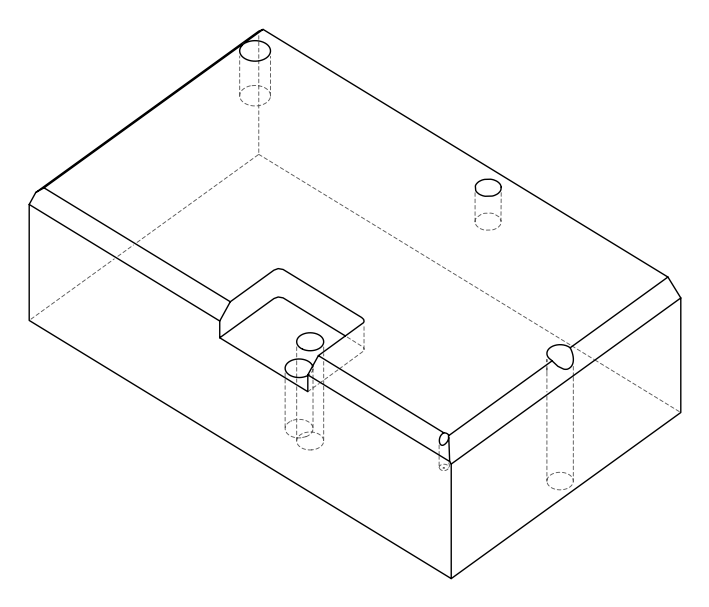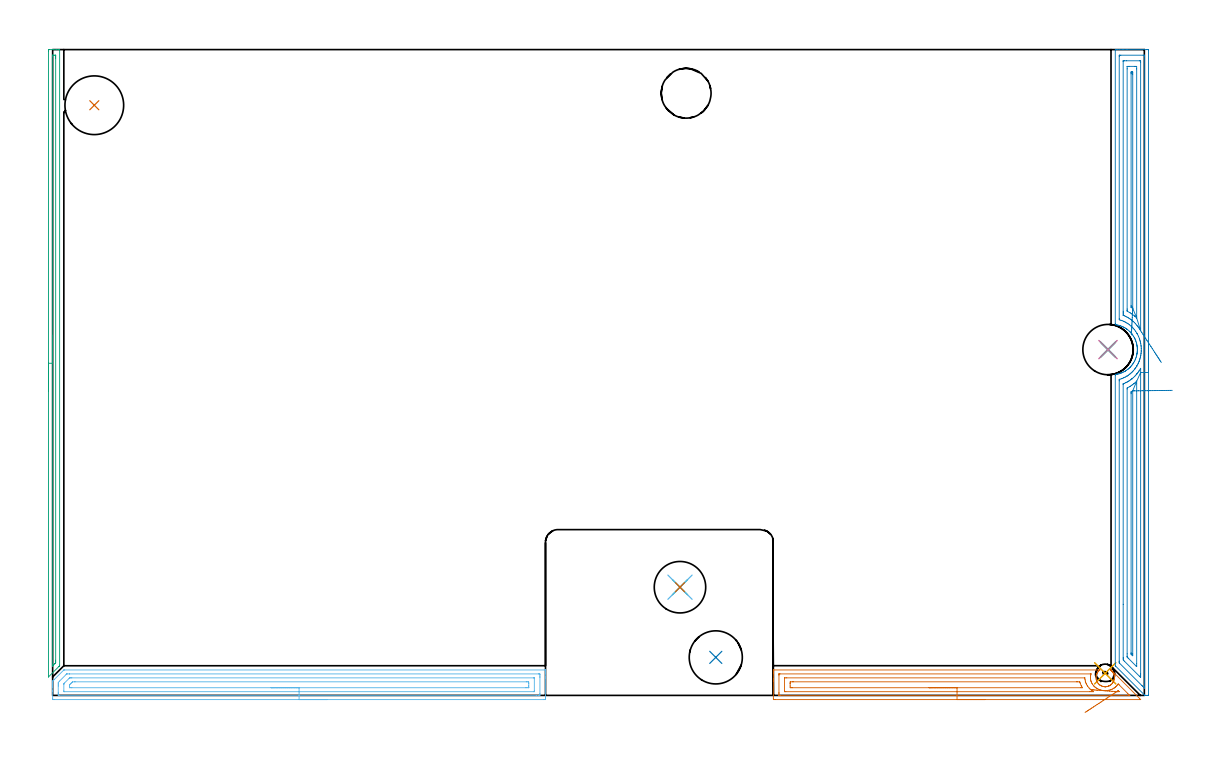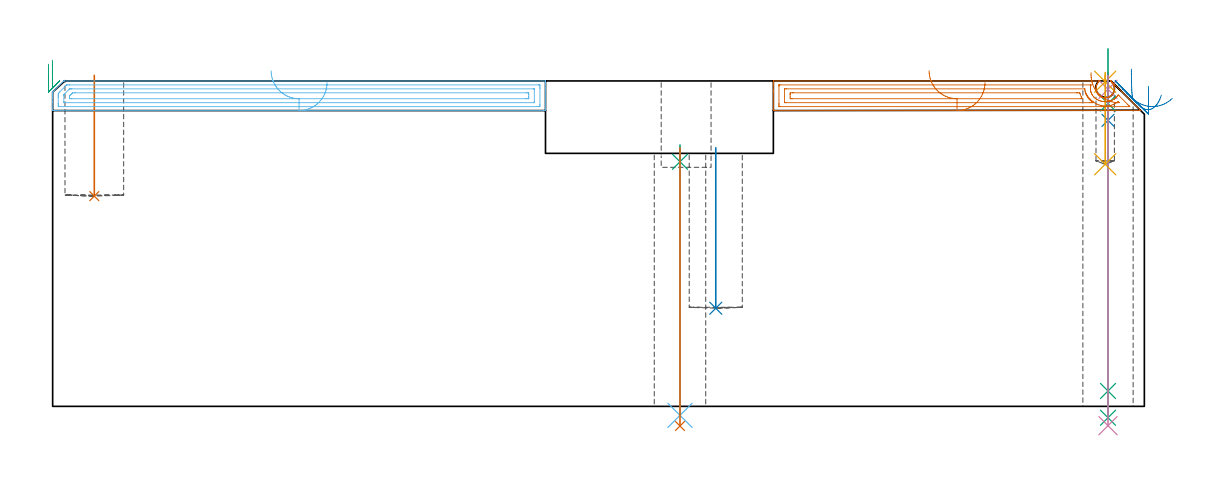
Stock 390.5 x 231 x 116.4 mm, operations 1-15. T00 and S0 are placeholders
(PLAN: 18 operations, 12 tool changes, 66.2 min)
(1 INDEXABLE_INSERT_DRILL_BLIND_HOLE_FROM_SOLID | STEP1POCKET | NXT0302_013 | 0.17 min | 14167 mm3)
(2 INDEXABLE_INSERT_DRILL_BLIND_HOLE_FROM_SOLID_1 | STEP1POCKET_1 | NXT0302_009 | 0.24 min | 22954 mm3)
(3 SPOT_DRILL | STEP1HOLE | NXT0321_9005460120000 | 0.05 min | 3101 mm3)
(4 SPOT_DRILL_1 | STEP1HOLE_1 | NXT0321_9005460120000 | 0.05 min | 183 mm3)
(5 SPOT_DRILL_2 | STEP1POCKET_2 | NXT0321_9005460120000 | 0.03 min | 0 mm3)
(6 DRILL_THROUGH_HOLE_INTO_CENTER | STEP1HOLE | NXT0301_065 | 0.39 min | 6120 mm3)
(7 DRILL_TO_ENLARGE_THROUGH_HOLE | STEP1HOLE | UGT0301_253 | 0.4 min | 21683 mm3)
(8 DRILL_BLIND_HOLE_INTO_CENTER | STEP1HOLE_1 | NXT0301_065 | 0.07 min | 763 mm3)
(9 GUN_DRILL_THROUGH_HOLE | STEP1HOLE_1 | UGT0307_008 | 0.64 min | 10093 mm3)
(10 DRILL_TO_ENLARGE_THROUGH_HOLE_1 | STEP1HOLE_1 | UGT0301_046 | 0.5 min | 18534 mm3)
(11 DRILL_BLIND_HOLE_INTO_CENTER_1 | STEP1POCKET_2 | NXT0301_037 | 0.13 min | 982 mm3)
(12 AREA_MILL | FG_CHAMFER_SURFACE | UGT0205_001 | 5.86 min | 10245 mm3)
(13 AREA_MILL_1 | FG_CHAMFER_SURFACE_1 | UGT0205_001 | 4.38 min | 7707 mm3)
(14 AREA_MILL_2 | FG_CHAMFER_SURFACE_2 | UGT0205_001 | 9.06 min | 15540 mm3)
(15 AREA_MILL_3 | FG_CHAMFER_SURFACE_3 | UGT0205_001 | 3.72 min | 1777 mm3)
(16 MILL_SLOT | SLOT_PARTIAL_RECTANGULAR | NXT0201_009 | Follow Part, ap 2, ae 75% | 39.88 min | 110059 mm3)
(17 MILL_BLIND_HOLE_FROM_SOLID_MATERIAL | STEP1POCKET_3 | UGT0201_133 | Spiral | 0.43 min | 7694 mm3)
(18 BORE_BLIND_HOLE | STEP1POCKET_3 | UGT0332_075 | 0.13 min | 0 mm3)
(TOOL NXT0302_013 | Index. Insert Drill 21mm [880-D2100L25-05] | D21 PA176 FL105 Z2)
(TOOL NXT0302_009 | Index. Insert Drill 19mm [880-D1900L25-05] | D19 PA176 FL95 Z2)
(TOOL NXT0321_9005460120000 | NC Spot Drill, 142deg, 12mm, Carbide, Uncoated | D12 PA142 FL30 Z2)
(TOOL NXT0301_065 | Carbide Drill 9.4mm [860.1-0940-075A1-MM 2214] | D9.4 PA140 FL98 Z2)
(TOOL UGT0301_253 | Twist Drill 18.4 mm | D18.4 PA118 FL135 Z2)
(TOOL UGT0307_008 | Gun Drill 11 mm | D11 PA130 FL24 Z1)
(TOOL UGT0301_046 | Twist Drill 18 mm | D18 PA118 FL130 Z2)
(TOOL NXT0301_037 | Carbide Drill 6.6mm [860.1-0660-033A1-MM 2214] | D6.6 PA140 FL53 Z2)
(TOOL UGT0205_001 | Chamfer Mill 20 x 3 x 45 deg. | D20 FL50 Z2)
(TOOL NXT0201_009 | ENDMILL 8mm [2P460-0800-NA 1630] | D8 FL26 Z6)
(TOOL UGT0201_133 | Carbide End Mill 15.0 | D15 FL30 Z4)
(TOOL UGT0332_075 | 17.75 mm Rough Boring Bar | D17.75)
(OP 1 INDEXABLE_INSERT_DRILL_BLIND_HOLE_FROM_SOLID)
G17 G21 G94 G90
T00 M6
G54
G17 G0 G90 X14.9 Y211.1 S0 M3
G43 Z126.4 H1
G94 G81 G98 Z75.2 F250. R118.4
G80
M5
M2
(OP 2 INDEXABLE_INSERT_DRILL_BLIND_HOLE_FROM_SOLID_1)
G17 G21 G94 G90
T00 M6
G54
G17 G0 G90 X237.2 Y13.6 S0 M3
G43 Z126.4 H1
G94 G81 G98 Z35.1 F250. R92.5
G80
M5
M2
(OP 3 SPOT_DRILL)
G17 G21 G94 G90
T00 M6
G54
G17 G0 G90 X224.4 Y38.7 S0 M3
G43 Z126.4 H0
G94 G81 G98 Z87.5 F250. R93.5
G80
M5
M2
(OP 4 SPOT_DRILL_1)
G17 G21 G94 G90
T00 M6
G54
G17 G0 G90 X377.5 Y123.7 S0 M3
G43 Z126.4 H0
G94 G81 G98 Z113.4 F250. R119.4
G80
M5
M2
(OP 5 SPOT_DRILL_2)
G17 G21 G94 G90
T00 M6
G54
G17 G0 G90 X376.5 Y7.9 S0 M3
G43 Z126.4 H0
G94 G81 G98 Z116.116 F250. R119.4
G80
M5
M2
(OP 6 DRILL_THROUGH_HOLE_INTO_CENTER)
G17 G21 G94 G90
T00 M6
G54
G17 G0 G90 X224.4 Y38.7 S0 M3
G43 Z126.4 H1
G94 G73 G98 Z-3.211 F250. Q9.371 R92.5
G80
M5
M2
(OP 7 DRILL_TO_ENLARGE_THROUGH_HOLE)
G17 G21 G94 G90
T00 M6
G54
G17 G0 G90 X224.4 Y38.7 S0 M3
G43 Z126.4 H0
G94 G73 G98 Z-7.028 F250. Q16.255 R92.5
G80
M5
M2
(OP 8 DRILL_BLIND_HOLE_INTO_CENTER)
G17 G21 G94 G90
T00 M6
G54
G17 G0 G90 X377.5 Y123.7 S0 M3
G43 Z126.4 H1
G94 G81 G98 Z102.3 F250. R118.4
G80
M5
M2
(OP 9 GUN_DRILL_THROUGH_HOLE)
G17 G21 G94 G90
T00 M6
G54
G17 G0 G90 X377.5 Y123.7 M8
G43 Z127.875 H0
S716 M3
G94 G1 Z108.335 F125. M26
G4 X.084
Z5.5 F250.
G4 X.084
Z-4.065 F125.
G4 X.084
M5
M9
G0 Z127.875
M2
(OP 10 DRILL_TO_ENLARGE_THROUGH_HOLE_1)
G17 G21 G94 G90
T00 M6
G54
G17 G0 G90 X377.5 Y123.7 S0 M3
G43 Z126.4 H0
G94 G73 G98 Z-6.908 F250. Q17.615 R118.4
G80
M5
M2
(OP 11 DRILL_BLIND_HOLE_INTO_CENTER_1)
G17 G21 G94 G90
T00 M6
G54
G17 G0 G90 X376.5 Y7.9 S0 M3
G43 Z126.4 H1
G94 G81 G98 Z86.6 F250. R118.4
G80
M5
M2
(OP 12 AREA_MILL)
G17 G21 G94 G90
T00 M6
G54
G17 G0 G90 X98.15 Y-1.5 S1061 M3
G43 Z126.4 H0
Z115.8
G94 G1 X98.112 Z114.928 F250.
X97.998 Z114.064
X97.809 Z113.212
X97.547 Z112.38
X97.213 Z111.574
X96.81 Z110.8
X96.341 Z110.064
X95.81 Z109.372
X95.221 Z108.729
X94.578 Z108.14
X93.886 Z107.608
X93.15 Z107.14
X92.376 Z106.737
X91.57 Z106.403
X90.738 Z106.141
X89.886 Z105.952
X89.022 Z105.838
X88.15 Z105.8
X0.616
X0.163 Y-1.496 Z105.802
X0.01 Y-1.491 Z105.806
X0. Y-1.048 Z106.248
Y1.596 Z108.891
Y3.025 Z110.322
Y3.359 Z110.655
Y4.028 Z111.327
Y4.454 Z111.753
X0.01 Y5.102 Z112.401
X0.026 Y5.122 Z112.421
X0.169 Y5.271 Z112.568
X0.314 Y5.416 Z112.712
X0.636 Y5.736 Z113.036
X3.991 Y9.09 Z116.39
X4.004 Y9.093 Z116.392
X4.189 Y9.1 Z116.4
X176.131
X176.292 Y9.097 Z116.388
X176.295 Y9.096 Z116.387
X176.3 Y8.757 Z116.057
Y8.435 Z115.735
Y7.767 Z115.062
Y6.551 Z113.848
Y6.004 Z113.298
Y-0.775 Z106.523
X176.297 Y-1.048 Z106.249
X176.29 Y-1.492 Z105.806
X176.138 Y-1.496 Z105.802
X175.684 Y-1.5 Z105.8
X88.15
Y-0.086 Z107.214
X2.402 Y-0.085 Z107.215
X2.319 Y-0.084 Z107.216
X2.033 Y-0.079 Z107.221
X2.01 Y0.014 Z107.314
X2.003 Y0.227 Z107.527
X2.001 Y0.715 Z108.015
X2. Y1.112 Z108.412
Y3.359 Z110.659
Y3.756 Z111.056
X2.003 Y4.241 Z111.541
X2.006 Y4.632 Z111.932
X2.402 Y5.052 Z112.352
X2.437 Y5.088 Z112.388
X4.798 Y7.447 Z114.747
X4.913 Y7.56 Z114.86
X4.992 Y7.634 Z114.934
X5.037 Y7.675 Z114.975
X5.082 Y7.679 Z114.979
X5.168 Y7.682 Z114.982
X5.975 Y7.686 Z114.986
X6.057
X173.898 Y7.685 Z114.985
X173.981 Y7.684 Z114.984
X174.266 Y7.679 Z114.979
X174.29 Y7.586 Z114.886
X174.296 Y7.373 Z114.673
X174.299 Y6.885 Z114.185
X174.3 Y6.488 Z113.788
X174.299 Y0.715 Z108.015
X174.297 Y0.32 Z107.62
X174.29 Y-0.073 Z107.227
X173.898 Y-0.083 Z107.217
X173.814 Y-0.084 Z107.216
X173.004 Y-0.086 Z107.214
X88.15
Y1.328 Z108.628
X4.189 Y1.329 Z108.629
X4.098 Y1.33 Z108.63
X4.027 Y1.333 Z108.633
X4.012 Y1.335 Z108.635
X4.008 Y1.358 Z108.658
X4.004 Y1.41 Z108.71
X4.001 Y1.596 Z108.896
Y3.893 Z111.193
X4.003 Y4.067 Z111.367
X4.006 Y4.154 Z111.454
X4.01 Y4.195 Z111.495
X4.048 Y4.241 Z111.541
X4.115 Y4.313 Z111.613
X4.189 Y4.389 Z111.689
X5.889 Y6.089 Z113.389
X5.975 Y6.173 Z113.473
X6.062 Y6.25 Z113.55
X6.095 Y6.265 Z113.565
X6.131 Y6.266 Z113.566
X6.286 Y6.269 Z113.569
X6.597 Y6.271 Z113.571
X6.868
X172.111
X172.202 Y6.27 Z113.57
X172.273 Y6.267 Z113.567
X172.287 Y6.265 Z113.565
X172.291 Y6.242 Z113.542
X172.295 Y6.19 Z113.49
X172.299 Y6.004 Z113.304
Y1.596 Z108.896
X172.298 Y1.412 Z108.712
X172.292 Y1.349 Z108.649
X172.288 Y1.334 Z108.634
X172.279 Y1.333 Z108.633
X172.247 Y1.331 Z108.631
X172.111 Y1.329 Z108.629
X88.15 Y1.328 Z108.628
Y2.743 Z110.043
X6.868
X6.599 Y2.744 Z110.044
X6.129 Y2.748 Z110.048
X6.027 Y2.75 Z110.05
X6.01 Y2.928 Z110.228
X6. Y3.335 Z110.635
Y3.359 Z110.659
X6.003 Y3.574 Z110.874
X6.006 Y3.68 Z110.98
X6.01 Y3.733 Z111.033
X6.033 Y3.772 Z111.072
X6.237 Y3.982 Z111.282
X6.49 Y4.241 Z111.541
X6.678 Y4.429 Z111.729
X6.868 Y4.62 Z111.92
X7.04 Y4.787 Z112.087
X7.09 Y4.834 Z112.134
X7.11 Y4.849 Z112.149
X7.143 Y4.851 Z112.151
X7.762 Y4.856 Z112.156
X8.03 Y4.857 Z112.157
X169.432
X169.701 Y4.856 Z112.156
X170.171 Y4.852 Z112.152
X170.273 Y4.85 Z112.15
X170.29 Y4.672 Z111.972
X170.3 Y4.266 Z111.566
Y4.241 Z111.541
Y3.384 Z110.684
X170.299 Y2.931 Z110.231
X170.297 Y2.824 Z110.124
X170.293 Y2.771 Z110.071
X170.29 Y2.75 Z110.05
X170.264 Y2.749 Z110.049
X170.054 Y2.745 Z110.045
X169.432 Y2.743 Z110.043
X169.163
X88.15
X87.278 Z110.081
X86.413 Z110.195
X85.562 Z110.383
X84.73 Z110.646
X83.924 Z110.98
X83.15 Z111.382
X82.414 Z111.851
X81.722 Z112.382
X81.079 Z112.972
X80.49 Z113.615
X79.958 Z114.307
X79.49 Z115.043
X79.087 Z115.816
X78.753 Z116.622
X78.491 Z117.454
X78.302 Z118.306
X78.188 Z119.171
X78.15 Z120.043
G0 Z126.4
M5
M2
(OP 13 AREA_MILL_1)
G17 G21 G94 G90
T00 M6
G54
G17 G0 G90 X333.5 Y-1.5 S1061 M3
G43 Z126.4 H0
Z115.8
G94 G1 X333.462 Z114.928 F250.
X333.348 Z114.064
X333.159 Z113.212
X332.897 Z112.38
X332.563 Z111.574
X332.16 Z110.8
X331.692 Z110.064
X331.16 Z109.372
X330.571 Z108.729
X329.928 Z108.14
X329.236 Z107.608
X328.5 Z107.14
X327.726 Z106.737
X326.92 Z106.403
X326.088 Z106.141
X325.236 Z105.952
X324.372 Z105.838
X323.5 Z105.8
X258.397
X257.957 Y-1.495 Z105.803
X257.81 Y-1.491 Z105.806
X257.8 Y-1.34 Z105.957
Y5.122 Z112.417
Y5.706 Z113.003
Y6.004 Z113.301
Y7.767 Z115.061
Y8.363 Z115.662
Y8.648 Z115.947
X257.801 Y8.796 Z116.095
X257.81 Y9.094 Z116.393
X257.951 Y9.1 Z116.4
X374.334
X374.588 Y9.096 Z116.39
X374.589 Y9.094 Z116.388
X374.445 Y8.979 Z116.277
X374.411 Y8.952 Z116.251
X374.334 Y8.884 Z116.184
X374.269 Y8.828 Z116.128
X374.1 Y8.659 Z115.959
X373.972 Y8.518 Z115.818
X373.86 Y8.367 Z115.667
X373.595 Y7.943 Z115.243
X373.483 Y7.721 Z115.021
X373.378 Y7.463 Z114.763
X373.276 Y7.042 Z114.342
X373.218 Y6.615 Z113.915
X373.219 Y6.175 Z113.475
X373.276 Y5.738 Z113.038
X373.32 Y5.537 Z112.837
X373.378 Y5.338 Z112.638
X373.475 Y5.097 Z112.397
X373.588 Y4.862 Z112.162
X373.727 Y4.625 Z111.925
X373.886 Y4.399 Z111.699
X374.063 Y4.187 Z111.487
X374.269 Y3.971 Z111.271
X374.476 Y3.801 Z111.101
X374.602 Y3.71 Z111.01
X374.693 Y3.646 Z110.945
X374.78 Y3.594 Z110.893
X374.921 Y3.509 Z110.808
X375.159 Y3.389 Z110.689
X375.376 Y3.302 Z110.602
X375.597 Y3.231 Z110.531
X375.822 Y3.176 Z110.476
X376.05 Y3.137 Z110.436
X376.118 Y3.13 Z110.427
X376.161 Y3.125 Z110.422
X376.286 Y3.112 Z110.405
X376.321 Y3.111 Z110.402
X376.341 Y3.11 Z110.4
X376.402 Y3.103 Z110.403
X376.464
X376.495 Z110.401
X376.539 Y3.105
X376.564 Z110.403
X376.569 Z110.404
X376.62 Y3.106 Z110.403
X376.657 Z110.406
X376.714 Y3.11 Z110.409
X376.718
X376.759 Y3.117 Z110.411
X376.787 Y3.12 Z110.414
X376.941 Y3.136 Z110.434
X376.959 Y3.139 Z110.437
X377.169 Y3.174 Z110.474
X377.394 Y3.228 Z110.528
X377.614 Y3.298 Z110.598
X377.767 Y3.359 Z110.659
X377.831 Y3.386 Z110.683
X377.872 Y3.408 Z110.702
X378.069 Y3.503 Z110.803
X378.298 Y3.639 Z110.939
X378.515 Y3.793 Z111.093
X378.722 Y3.962 Z111.262
X378.937 Y4.187 Z111.487
X379.114 Y4.399 Z111.699
X379.273 Y4.625 Z111.925
X379.407 Y4.862 Z112.162
X379.613 Y5.314 Z112.614
X379.721 Y5.738 Z113.038
X379.781 Y6.175 Z113.475
X379.782 Y6.615 Z113.915
X379.722 Y7.056 Z114.356
X379.612 Y7.491 Z114.791
X379.571 Y7.6 Z114.9
X379.526 Y7.71 Z115.01
X379.476 Y7.82 Z115.12
X379.421 Y7.929 Z115.229
X379.361 Y8.039 Z115.339
X379.296 Y8.148 Z115.448
X379.225 Y8.258 Z115.558
X379.167 Y8.34 Z115.64
X379.071 Y8.465 Z115.765
X378.989 Y8.562 Z115.862
X378.902 Y8.659 Z115.959
X378.806 Y8.757 Z116.057
X378.722 Y8.837 Z116.137
X378.588 Y8.952 Z116.251
X378.526 Y9.002 Z116.302
X378.422 Y9.089 Z116.388
X378.415 Y9.097 Z116.397
X378.416 Y9.1 Z116.398
X378.585 Y9.097 Z116.394
X378.601 Y9.092 Z116.39
X378.607 Y9.089 Z116.387
X378.636 Y9.065 Z116.363
X388.75 Y-1.048 Z106.248
X389.198 Y-1.499 Z105.801
X323.5 Y-1.5 Z105.8
Y-0.086 Z107.214
X260.18 Y-0.085 Z107.215
X260.097 Y-0.084 Z107.216
X259.82 Y-0.079 Z107.221
X259.81 Y0.011 Z107.311
X259.803 Y0.206 Z107.506
X259.801 Y0.715 Z108.015
X259.8 Y1.091 Z108.391
X259.801 Y7.26 Z114.56
X259.809 Y7.637 Z114.937
X259.811 Y7.68 Z114.98
X259.827 Y7.681 Z114.981
X259.877 Y7.684 Z114.984
X259.978 Y7.685 Z114.985
X260.18 Y7.686 Z114.986
X371.175 Y7.685 Z114.985
X371.338 Y7.684 Z114.984
X371.378 Y7.681 Z114.981
X371.39 Y7.679 Z114.979
X371.391 Y7.672 Z114.972
X371.385 Y7.628 Z114.928
X371.304 Y7.235 Z114.535
X371.256 Y6.885 Z114.185
X371.229 Y6.661 Z113.961
X371.226 Y6.431 Z113.731
X371.243 Y6.004 Z113.304
X371.324 Y5.453 Z112.753
X371.409 Y5.122 Z112.422
X371.473 Y4.931 Z112.231
X371.659 Y4.493 Z111.793
X371.798 Y4.241 Z111.541
X372.01 Y3.894 Z111.194
X372.451 Y3.359 Z110.659
X372.55 Y3.249 Z110.549
X372.679 Y3.124 Z110.424
X372.849 Y2.981 Z110.281
X373.253 Y2.665 Z109.965
X373.442 Y2.546 Z109.846
X373.559 Y2.478 Z109.778
X374.066 Y2.213 Z109.513
X374.334 Y2.102 Z109.402
X374.577 Y2.013 Z109.313
X374.908 Y1.911 Z109.211
X375.226 Y1.833 Z109.133
X375.335 Y1.812 Z109.112
X375.674 Y1.755 Z109.055
X376.061 Y1.709 Z109.009
X376.118 Y1.705 Z109.005
X376.517 Y1.695 Z108.995
X376.902 Y1.703 Z109.003
X376.928 Y1.704 Z109.004
X377.01 Y1.711 Z109.011
X377.072 Y1.719 Z109.019
X377.453 Y1.775 Z109.075
X377.781 Y1.835 Z109.135
X377.901 Y1.864 Z109.164
X378.385 Y2. Z109.3
X378.793 Y2.153 Z109.453
X379.019 Y2.255 Z109.555
X379.44 Y2.478 Z109.778
X379.593 Y2.569 Z109.869
X379.685 Y2.629 Z109.929
X380.106 Y2.943 Z110.243
X380.265 Y3.073 Z110.373
X380.577 Y3.377 Z110.677
X380.843 Y3.701 Z111.001
X381.138 Y4.097 Z111.397
X381.204 Y4.036 Z111.336
X381.323 Y3.923 Z111.223
X381.469 Y3.781 Z111.081
X384.535 Y0.715 Z108.015
X385.036 Y0.211 Z107.511
X385.23 Y0.008 Z107.308
X385.308 Y-0.079 Z107.221
X385.036 Y-0.084 Z107.216
X384.953 Y-0.085 Z107.215
X323.5 Y-0.086 Z107.214
Y1.328 Z108.628
X262.235 Y1.329 Z108.629
X261.964 Y1.331 Z108.631
X261.874 Y1.332 Z108.632
X261.811 Y1.335 Z108.635
X261.807 Y1.434 Z108.734
X261.803 Y1.596 Z108.896
X261.8 Y1.758 Z109.058
X261.801 Y6.164 Z113.464
X261.805 Y6.219 Z113.519
X261.81 Y6.258 Z113.558
X261.831 Y6.265 Z113.565
X261.964 Y6.266 Z113.566
X262.586 Y6.271 Z113.571
X369.073
X369.146 Y6.27 Z113.57
X369.193 Y6.267 Z113.567
X369.213 Y6.265 Z113.565
X369.273 Y5.717 Z113.017
X369.377 Y5.122 Z112.422
X369.536 Y4.576 Z111.876
X369.681 Y4.241 Z111.541
X369.875 Y3.836 Z111.136
X370.165 Y3.359 Z110.659
X370.767 Y2.596 Z109.896
X370.877 Y2.478 Z109.778
X371.069 Y2.285 Z109.585
X371.281 Y2.102 Z109.402
X371.659 Y1.809 Z109.109
X371.953 Y1.596 Z108.896
X372.118 Y1.487 Z108.787
X372.354 Y1.336 Z108.636
X372.2 Y1.333 Z108.633
X371.928 Y1.33 Z108.63
X371.659 Y1.329 Z108.629
X371.038 Y1.328 Z108.628
X323.5
Y2.743 Z110.043
X264.639
X264.37 Y2.745 Z110.045
X263.912 Y2.75 Z110.05
X263.81 Y2.755 Z110.055
X263.8 Y3.359 Z110.659
Y4.189 Z111.489
X263.801 Y4.241 Z111.541
X263.81 Y4.655 Z111.955
X263.818 Y4.85 Z112.15
X264.02 Y4.853 Z112.153
X264.639 Y4.856 Z112.156
X264.908 Y4.857 Z112.157
X366.308
X366.577 Y4.856 Z112.156
X367.199 Y4.85 Z112.15
X367.397 Y4.843 Z112.143
X367.497 Y4.534 Z111.834
X367.594 Y4.241 Z111.541
X367.889 Y3.559 Z110.859
X367.993 Y3.359 Z110.659
X368.091 Y3.175 Z110.475
X368.278 Y2.851 Z110.151
X368.312 Y2.79 Z110.09
X368.328 Y2.749 Z110.049
X368.29 Y2.748 Z110.048
X368.091 Y2.745 Z110.045
X367.823 Y2.743 Z110.043
X323.5
X322.628 Z110.081
X321.764 Z110.195
X320.912 Z110.383
X320.08 Z110.646
X319.274 Z110.98
X318.5 Z111.382
X317.764 Z111.851
X317.072 Z112.382
X316.429 Z112.972
X315.84 Z113.615
X315.308 Z114.307
X314.84 Z115.043
X314.437 Z115.817
X314.103 Z116.622
X313.841 Z117.455
X313.652 Z118.306
X313.538 Z119.171
X313.5 Z120.043
G0 Z126.4
X369.293 Y-6.098
Z112.604
G1 X369.671 Y-5.851 Z111.857
X370.103 Y-5.568 Z111.154
X370.583 Y-5.253 Z110.497
X371.11 Y-4.909 Z109.894
X371.679 Y-4.536 Z109.347
X372.286 Y-4.139 Z108.862
X372.926 Y-3.72 Z108.442
X373.593 Y-3.283 Z108.09
X374.284 Y-2.831 Z107.809
X374.993 Y-2.367 Z107.601
X375.715 Y-1.894 Z107.468
X376.443 Y-1.417 Z107.41
X377.173 Y-0.94 Z107.428
X377.898 Y-0.465 Z107.523
X378.614 Y0.004 Z107.692
X379.315 Y0.463 Z107.936
X379.995 Y0.908 Z108.252
X380.65 Y1.337 Z108.637
X380.702 Y1.371 Z108.671
X380.765 Y1.411 Z108.711
X381.063 Y1.596 Z108.896
X381.116 Y1.627 Z108.927
X381.127 Y1.631 Z108.931
X381.154 Y1.635 Z108.935
X381.198 Y1.596 Z108.896
X381.27 Y1.528 Z108.828
X381.469 Y1.331 Z108.631
Y1.329 Z108.629
X380.848
X380.792
X380.762
X380.716 Y1.332 Z108.632
X380.65 Y1.337 Z108.637
X379.787 Y1.402 Z108.741
X378.935 Y1.467 Z108.919
X378.102 Y1.53 Z109.172
X377.295 Y1.591 Z109.496
X376.519 Y1.65 Z109.89
X375.779 Y1.706 Z110.35
X375.083 Y1.759 Z110.872
X374.435 Y1.808 Z111.454
X373.84 Y1.853 Z112.09
X373.302 Y1.894 Z112.776
X372.826 Y1.93 Z113.506
X372.415 Y1.961 Z114.275
X372.073 Y1.987 Z115.077
X371.801 Y2.007 Z115.906
X371.603 Y2.023 Z116.755
X371.479 Y2.032 Z117.619
X371.431 Y2.036 Z118.49
X371.458 Y2.033 Z119.362
G0 Z126.4
M5
M2
(OP 14 AREA_MILL_2)
G17 G21 G94 G90
T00 M6
G54
G17 G0 G90 X392. Y125.5 S1061 M3
G43 Z126.4 H0
Z114.5
G94 G1 Y125.462 Z113.628 F250.
Y125.348 Z112.763
Y125.159 Z111.912
Y124.897 Z111.08
Y124.563 Z110.274
Y124.16 Z109.5
Y123.691 Z108.764
Y123.16 Z108.072
Y122.571 Z107.429
Y121.928 Z106.84
Y121.236 Z106.308
Y120.5 Z105.84
Y119.726 Z105.437
Y118.92 Z105.103
Y118.088 Z104.841
Y117.236 Z104.652
Y116.372 Z104.538
Y115.5 Z104.5
Y0.18
X391.997 Y0.105 Z104.502
X391.992 Y0.01 Z104.505
X391.577 Y0. Z104.923
X391.226 Z105.273
X390.856 Z105.637
X390.753 Y0.002 Z105.74
X390.699 Y0.01 Z105.794
X390.548 Y0.152 Z105.951
X380.24 Y10.46 Z116.26
X380.105 Y10.594 Z116.39
X380.1 Y11.354 Z116.4
Y114.606
X380.103 Y114.758 Z116.388
X380.156 Y114.772 Z116.335
X380.378 Y114.813 Z116.117
X380.557 Y114.843 Z115.937
X380.698 Y114.872 Z115.795
X381.001 Y114.934 Z115.496
X381.033 Y114.942 Z115.465
X381.487 Y115.053 Z115.012
X381.69 Y115.12 Z114.809
X381.889 Y115.184 Z114.61
X382.334 Y115.35 Z114.164
X382.482 Y115.413 Z114.016
X382.775 Y115.538 Z113.723
X383.173 Y115.735 Z113.324
X383.374 Y115.843 Z113.123
X383.566 Y115.947 Z112.931
X383.662 Y116.005 Z112.836
X383.82 Y116.111 Z112.676
X384.023 Y116.245 Z112.477
X384.111 Y116.304 Z112.388
X384.549 Y116.623 Z111.949
X384.712 Y116.754 Z111.786
X384.819 Y116.84 Z111.679
X385.133 Y117.123 Z111.367
X385.149 Y117.139 Z111.35
X385.436 Y117.418 Z111.062
X385.457 Y117.441 Z111.04
X385.604 Y117.599 Z110.891
X385.731 Y117.733 Z110.768
X386.034 Y118.099 Z110.465
X386.323 Y118.474 Z110.175
X386.429 Y118.626 Z110.069
X386.705 Y119.069 Z109.792
X386.942 Y119.484 Z109.557
X386.962 Y119.52 Z109.537
X387.211 Y120.019 Z109.289
X387.312 Y120.264 Z109.188
X387.373 Y120.413 Z109.126
X387.532 Y120.858 Z108.968
X387.655 Y121.265 Z108.843
X387.667 Y121.306 Z108.83
X387.719 Y121.513 Z108.779
X387.777 Y121.752 Z108.72
X387.847 Y122.106 Z108.651
X387.863 Y122.199 Z108.63
X387.864 Y122.205 Z108.629
X387.928 Y122.645 Z108.568
X387.941 Y122.777 Z108.555
X387.968 Y123.093 Z108.522
Y123.099
X387.99 Y123.529 Z108.507
Y123.539 Z108.506
X387.988 Y123.64 Z108.502
X387.985 Y123.986 Z108.505
X387.976 Y124.193 Z108.522
X387.962 Y124.433 Z108.536
X387.913 Y124.879 Z108.582
X387.912 Y124.887 Z108.583
X387.86 Y125.23 Z108.639
X387.844 Y125.327 Z108.654
X387.769 Y125.688 Z108.729
X387.751 Y125.772 Z108.746
X387.653 Y126.144 Z108.846
X387.632 Y126.221 Z108.866
X387.486 Y126.674 Z109.008
X387.424 Y126.844 Z109.072
X387.355 Y127.027 Z109.14
X387.203 Y127.399 Z109.296
X387.126 Y127.559 Z109.373
X387.037 Y127.73 Z109.462
X386.89 Y128.009 Z109.607
X386.665 Y128.401 Z109.834
X386.635 Y128.452 Z109.863
X386.323 Y128.925 Z110.175
X386.167 Y129.138 Z110.332
X386.145 Y129.165 Z110.354
X386.05 Y129.286 Z110.448
X386.004 Y129.345 Z110.495
X385.772 Y129.615 Z110.727
X385.725 Y129.67 Z110.774
X385.597 Y129.81 Z110.903
X385.437 Y129.985 Z111.063
X385.31 Y130.114 Z111.19
X385.18 Y130.239 Z111.32
X384.549 Y130.777 Z111.949
X384.312 Y130.96 Z112.185
X384.266 Y130.992 Z112.23
X384.071 Y131.132 Z112.428
X384.039 Y131.153 Z112.461
X383.82 Y131.289 Z112.675
X383.661 Y131.39 Z112.835
X383.223 Y131.639 Z113.276
X383.02 Y131.74 Z113.479
X382.776 Y131.862 Z113.723
X382.413 Y132.025 Z114.085
X381.889 Y132.214 Z114.61
X381.447 Y132.352 Z115.052
X381.002 Y132.467 Z115.497
X380.619 Y132.545 Z115.881
X380.559 Y132.557 Z115.939
X380.105 Y132.642 Z116.391
X380.1 Y132.932 Z116.4
Y230.82
X380.103 Y230.99 Z116.388
X380.159 Y230.993 Z116.333
X380.581 Y231. Z115.919
X380.874 Z115.626
X381.59 Z114.905
X382.841 Z113.656
X384.266 Z112.229
X391.402 Z105.096
X391.67 Y230.998 Z104.827
X391.992 Y230.99 Z104.506
X391.999 Y230.668 Z104.499
X392. Y115.5 Z104.5
X390.586 Z105.914
X390.585 Y3.156 Z105.915
X390.584 Y3.004 Z105.916
X390.579 Y2.699 Z105.921
X390.573 Y2.587 Z105.927
X390.556 Y2.601 Z105.944
X390.51 Y2.644 Z105.99
X389.841 Y3.308 Z106.659
X389.618 Y3.532 Z106.882
X381.59 Y11.56 Z114.91
X381.548 Y11.604 Z114.952
X381.529 Y11.628 Z114.971
X381.522 Y11.638 Z114.978
X381.52 Y11.714 Z114.98
X381.515 Y12.019 Z114.985
X381.514 Y12.172 Z114.986
Y12.248
X381.515 Y112.524 Z114.985
X381.516 Y112.676 Z114.984
X381.521 Y112.98 Z114.979
X381.525 Y113.024 Z114.975
X381.53 Y113.028 Z114.97
X381.549 Y113.036 Z114.951
X381.59 Y113.049 Z114.91
X381.757 Y113.098 Z114.743
X382.287 Y113.265 Z114.213
X382.429 Y113.318 Z114.071
X382.482 Y113.339 Z114.018
X383.06 Y113.58 Z113.44
X383.374 Y113.726 Z113.126
X383.664 Y113.869 Z112.836
X384.206 Y114.159 Z112.294
X384.243 Y114.182 Z112.257
X384.266 Y114.197 Z112.234
X384.772 Y114.546 Z111.728
X385.158 Y114.824 Z111.342
X385.289 Y114.922 Z111.211
X385.452 Y115.053 Z111.048
X385.768 Y115.335 Z110.732
X386.05 Y115.596 Z110.45
X386.227 Y115.77 Z110.273
X386.399 Y115.947 Z110.101
X386.656 Y116.233 Z109.844
X386.942 Y116.573 Z109.558
X387.061 Y116.722 Z109.439
X387.152 Y116.841 Z109.348
X387.438 Y117.238 Z109.062
X387.759 Y117.735 Z108.741
X387.777 Y117.763 Z108.723
X387.788 Y117.781 Z108.712
X387.834 Y117.863 Z108.666
X388.105 Y118.357 Z108.395
X388.241 Y118.629 Z108.259
X388.4 Y118.955 Z108.1
X388.637 Y119.523 Z107.863
X388.652 Y119.56 Z107.848
X388.662 Y119.587 Z107.838
X388.726 Y119.769 Z107.774
X388.882 Y120.26 Z107.618
X388.93 Y120.417 Z107.57
X389.074 Y120.962 Z107.426
X389.152 Y121.311 Z107.348
X389.196 Y121.522 Z107.304
X389.229 Y121.701 Z107.271
X389.303 Y122.205 Z107.197
X389.335 Y122.488 Z107.165
X389.384 Y123.099 Z107.116
X389.396 Y123.26 Z107.104
X389.398 Y123.282 Z107.102
X389.399 Y123.317 Z107.101
X389.398 Y123.993 Z107.102
X389.388 Y124.223 Z107.112
X389.338 Y124.887 Z107.162
X389.305 Y125.2 Z107.195
X389.215 Y125.78 Z107.285
X389.112 Y126.287 Z107.388
X389.016 Y126.674 Z107.484
X388.923 Y127.015 Z107.577
X388.768 Y127.526 Z107.732
X388.753 Y127.568 Z107.747
X388.726 Y127.642 Z107.774
X388.394 Y128.462 Z108.106
X388.064 Y129.125 Z108.436
X387.935 Y129.356 Z108.565
X387.834 Y129.527 Z108.666
X387.374 Y130.25 Z109.126
X386.942 Y130.83 Z109.558
X386.674 Y131.144 Z109.826
X386.379 Y131.47 Z110.121
X386.05 Y131.809 Z110.45
X385.797 Y132.038 Z110.703
X385.158 Y132.575 Z111.342
X384.672 Y132.932 Z111.828
X384.266 Y133.189 Z112.234
X383.661 Y133.539 Z112.839
X383.374 Y133.68 Z113.126
X383.068 Y133.826 Z113.432
X382.482 Y134.054 Z114.018
X382.124 Y134.185 Z114.376
X381.59 Y134.355 Z114.91
X381.542 Y134.371 Z114.958
X381.521 Y134.395 Z114.979
X381.514 Y134.72 Z114.986
Y228.662
X381.521 Y228.984 Z114.979
X381.54 Y228.99 Z114.96
X381.59 Y228.993 Z114.91
X382.07 Y228.999 Z114.43
X390.097 Z106.403
X390.51 Y228.995 Z105.99
X390.568 Y228.991 Z105.932
X390.579 Y228.989 Z105.921
X390.582 Y228.916 Z105.918
X390.584 Y228.814 Z105.916
X390.586 Y228.662 Z105.914
Y228.586
Y115.5
X389.172 Z107.328
X389.171 Y7.778 Z107.329
Y7.332
X389.168 Y6.884 Z107.332
X389.165 Y6.445 Z107.335
X388.715 Y6.884 Z107.785
X383.352 Y12.248 Z113.148
X382.935 Y12.688 Z113.565
X382.932 Y13.142 Z113.568
X382.929 Y13.588 Z113.571
X382.928 Y32.585 Z113.572
X382.929 Y111.254 Z113.571
X382.93 Y111.365 Z113.57
X382.933 Y111.42 Z113.567
X382.934 Y111.428 Z113.566
X382.957 Y111.441 Z113.543
X383.029 Y111.477 Z113.471
X383.273 Y111.579 Z113.227
X383.374 Y111.623 Z113.126
X383.885 Y111.859 Z112.615
X384.266 Y112.054 Z112.234
X384.473 Y112.164 Z112.027
X384.838 Y112.371 Z111.662
X385.031 Y112.498 Z111.469
X385.158 Y112.586 Z111.342
X385.555 Y112.867 Z110.945
X386.05 Y113.229 Z110.45
X386.07 Y113.245 Z110.43
X386.096 Y113.265 Z110.404
X386.545 Y113.663 Z109.955
X386.942 Y114.031 Z109.558
X387.007 Y114.093 Z109.493
X387.072 Y114.159 Z109.428
X387.436 Y114.558 Z109.064
X387.834 Y115.013 Z108.666
X387.852 Y115.035 Z108.648
X387.867 Y115.053 Z108.633
X388.234 Y115.546 Z108.266
X388.52 Y115.947 Z107.98
X388.602 Y116.071 Z107.898
X388.726 Y116.267 Z107.774
X389.098 Y116.892 Z107.402
X389.136 Y116.954 Z107.364
X389.163 Y116.995 Z107.337
X389.167 Y116.947 Z107.333
X389.17 Y116.883 Z107.33
X389.171 Y116.841 Z107.329
X389.172 Y116.576 Z107.328
Y115.5
X387.75 Y112.371 Z108.75
X387.757 Y111.477 Z108.743
Y11.431
X387.756 Y10.538 Z108.744
X387.755 Y10.46 Z108.745
X387.75 Y10.344 Z108.75
X387.746 Y10.313 Z108.754
X387.722 Y10.333 Z108.778
X387.693 Y10.359 Z108.807
X387.589 Y10.46 Z108.911
X384.907 Y13.142 Z111.593
X384.655 Y13.396 Z111.845
X384.487 Y13.568 Z112.013
X384.356 Y13.705 Z112.144
X384.35 Y13.756 Z112.15
X384.344 Y13.958 Z112.156
X384.343 Y14.036 Z112.157
Y14.853
Y109.612
X384.349 Y109.938 Z112.151
X384.391 Y109.97 Z112.109
X385.158 Y110.397 Z111.342
X385.277 Y110.464 Z111.223
X385.474 Y110.583 Z111.026
X385.818 Y110.816 Z110.682
X386.05 Y110.978 Z110.45
X386.339 Y111.188 Z110.161
X386.73 Y111.477 Z109.77
X386.846 Y111.573 Z109.654
X386.942 Y111.655 Z109.558
X387.321 Y111.991 Z109.179
X387.737 Y112.371 Z108.763
X387.75 Z108.75
X386.338 Y108.935 Z110.162
X386.34 Y108.933 Z110.16
X386.342 Y108.897 Z110.158
X386.343 Y108.848 Z110.157
X386.342 Y14.93 Z110.158
X386.341 Y14.638 Z110.159
X386.336 Y14.343 Z110.164
X386.332 Y14.178 Z110.168
X386.213 Y14.293 Z110.287
X386.05 Y14.454 Z110.45
X385.814 Y14.696 Z110.686
X385.764 Y14.758 Z110.736
X385.761 Y14.832 Z110.739
X385.759 Y14.93 Z110.741
X385.757 Y15.223 Z110.743
Y107.901
X385.758 Y108.194 Z110.742
X385.762 Y108.489 Z110.738
X385.764 Y108.567 Z110.736
X385.793 Y108.588 Z110.707
X385.867 Y108.638 Z110.633
X386.075 Y108.77 Z110.425
X386.114 Y108.795 Z110.386
X386.215 Y108.863 Z110.285
X386.307 Y108.921 Z110.193
X386.333 Y108.935 Z110.167
X386.338 Z110.162
X386.982 Y108.943 Z109.572
X387.674 Y108.952 Z109.041
X388.409 Y108.961 Z108.572
X389.183 Y108.97 Z108.17
X389.989 Y108.98 Z107.836
X390.821 Y108.99 Z107.573
X391.673 Y109.001 Z107.385
X392.538 Y109.011 Z107.271
X393.409 Y109.022 Z107.233
X394.281 Y109.032 Z107.271
X395.145 Y109.043 Z107.385
X395.997 Y109.053 Z107.574
X396.829 Y109.064 Z107.836
X397.635 Y109.073 Z108.17
X398.409 Y109.083 Z108.573
X399.144 Y109.092 Z109.042
X399.836 Y109.1 Z109.573
X400.48 Y109.108 Z110.162
G0 X396.572 Y119.086 Z111.321
G1 X396.326 Y119.463 Z110.574
X396.045 Y119.894 Z109.87
X395.732 Y120.375 Z109.213
X395.388 Y120.902 Z108.608
X395.018 Y121.471 Z108.06
X394.622 Y122.078 Z107.574
X394.205 Y122.718 Z107.153
X393.77 Y123.387 Z106.8
X393.319 Y124.078 Z106.518
X392.857 Y124.788 Z106.309
X392.386 Y125.51 Z106.174
X391.911 Y126.239 Z106.115
X391.435 Y126.97 Z106.132
X390.962 Y127.697 Z106.225
X390.494 Y128.414 Z106.394
X390.037 Y129.116 Z106.636
X389.593 Y129.798 Z106.951
X389.165 Y130.454 Z107.335
X388.699 Y131.171 Z107.801
X388.432 Y131.578 Z108.068
X388.263 Y131.814 Z108.237
X388.1 Y132.038 Z108.4
X387.834 Y132.382 Z108.666
X387.353 Y132.932 Z109.147
X386.942 Y133.365 Z109.558
X386.436 Y133.826 Z110.064
X386.05 Y134.151 Z110.45
X385.738 Y134.402 Z110.762
X385.314 Y134.72 Z111.186
X385.158 Y134.823 Z111.342
X384.875 Y135.004 Z111.625
X384.266 Y135.342 Z112.234
X383.745 Y135.614 Z112.755
X383.374 Y135.777 Z113.126
X383.088 Y135.9 Z113.412
X382.967 Y135.957 Z113.533
X382.942 Y135.969 Z113.558
X382.935 Y135.995 Z113.565
X382.933 Y136.057 Z113.567
X382.93 Y136.508 Z113.57
X382.929 Y136.955 Z113.571
X382.928 Y137.402 Z113.572
X382.929 Y226.798 Z113.571
X382.931 Y226.909 Z113.569
X382.933 Y226.964 Z113.567
X382.935 Y226.984 Z113.565
X382.971 Y226.99 Z113.529
X383.174 Y226.998 Z113.326
X383.374 Y226.999 Z113.126
X384.064 Y227. Z112.436
X388.726 Y226.999 Z107.774
X388.928 Y226.998 Z107.572
X389.062 Y226.994 Z107.438
X389.163 Y226.99 Z107.337
X389.165 Y226.946 Z107.335
X389.168 Y226.798 Z107.332
X389.171 Y226.351 Z107.329
Y131.144
X389.17 Y130.699 Z107.33
X389.165 Y130.454 Z107.335
X387.751 Y135.038 Z108.749
X387.726 Y135.053 Z108.774
X387.661 Y135.109 Z108.839
X387.086 Y135.614 Z109.414
X386.942 Y135.733 Z109.558
X386.312 Y136.246 Z110.188
X386.05 Y136.437 Z110.45
X385.95 Y136.508 Z110.55
X385.467 Y136.811 Z111.033
X385.158 Y136.99 Z111.342
X384.427 Y137.402 Z112.073
X384.35 Y137.459 Z112.15
X384.347 Y137.505 Z112.153
X384.345 Y137.606 Z112.155
X384.343 Y137.811 Z112.157
Y138.219
Y224.116
X384.348 Y224.928 Z112.152
X384.349 Y224.979 Z112.151
X384.387 Y224.99 Z112.113
X384.497 Y224.994 Z112.003
X384.717 Y224.997 Z111.783
X385.158 Y225. Z111.342
X386.942 Z109.558
X387.387 Y224.998 Z109.113
X387.605 Y224.994 Z108.895
X387.713 Y224.99 Z108.787
X387.751 Y224.981 Z108.749
X387.757 Y224.116 Z108.743
Y135.614
X387.755 Y135.25 Z108.745
X387.751 Y135.038 Z108.749
X386.337 Y138.478 Z110.163
X386.321 Y138.481 Z110.179
X386.213 Y138.544 Z110.287
X386.05 Y138.641 Z110.45
X385.899 Y138.734 Z110.601
X385.81 Y138.791 Z110.69
X385.765 Y138.821 Z110.735
X385.763 Y138.897 Z110.737
X385.759 Y139.19 Z110.741
X385.757 Y139.483 Z110.743
Y222.328
X385.758 Y222.62 Z110.742
X385.762 Y222.915 Z110.738
X385.764 Y222.99 Z110.736
X385.799 Y222.993 Z110.701
X385.882 Y222.996 Z110.618
X386.05 Y222.998 Z110.45
X386.275 Y222.996 Z110.225
X386.33 Y222.99 Z110.17
X386.336 Y222.975 Z110.164
X386.339 Y222.932 Z110.161
X386.342 Y222.328 Z110.158
X386.343 Y222.034 Z110.157
Y138.896
X386.341 Y138.602 Z110.159
X386.339 Y138.519 Z110.161
X386.337 Y138.478 Z110.163
X386.294 Y137.61 Z110.244
X386.251 Y136.753 Z110.401
X386.209 Y135.913 Z110.632
X386.169 Y135.096 Z110.935
X386.129 Y134.308 Z111.309
X386.092 Y133.557 Z111.749
X386.057 Y132.846 Z112.254
X386.024 Y132.182 Z112.819
X385.993 Y131.569 Z113.439
X385.966 Y131.013 Z114.111
X385.941 Y130.518 Z114.828
X385.92 Y130.087 Z115.587
X385.901 Y129.723 Z116.379
X385.887 Y129.43 Z117.201
X385.876 Y129.21 Z118.045
X385.869 Y129.063 Z118.905
X385.865 Y128.993 Z119.775
Y128.998 Z120.647
G0 Z126.4
M5
M2
(OP 15 AREA_MILL_3)
G17 G21 G94 G90
T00 M6
G54
G17 G0 G90 X-1.5 Y108.8 S1061 M3
G43 Z126.4 H0
Z122.4
G94 G1 Y108.838 Z121.528 F250.
Y108.952 Z120.664
Y109.141 Z119.812
Y109.403 Z118.98
Y109.737 Z118.174
Y110.14 Z117.4
Y110.608 Z116.664
Y111.14 Z115.972
Y111.729 Z115.329
Y112.372 Z114.74
Y113.064 Z114.208
Y113.8 Z113.74
Y114.574 Z113.337
Y115.38 Z113.003
Y116.212 Z112.741
Y117.064 Z112.552
Y117.928 Z112.438
Y118.8 Z112.4
X-1.499 Y230.391 Z112.401
X-1.498 Y230.66 Z112.4
X-1.493 Y230.99 Z112.402
X-1.236 Y231. Z112.659
X0.183 Z114.08
X1.368 Z115.263
X2.308 Z116.207
X2.406 Y230.997 Z116.298
X2.497 Y230.99 Z116.388
X2.5 Y230.837 Z116.4
Y10.78
X2.497 Y10.605 Z116.389
X2.434 Y10.536 Z116.331
X2.239 Y10.339 Z116.139
X-1.442 Y6.657 Z112.456
X-1.493 Y6.618 Z112.404
X-1.496 Y6.63 Z112.403
X-1.499 Y6.684 Z112.399
X-1.5 Y118.8 Z112.4
X-0.086 Z113.814
X-0.085 Y228.605 Z113.815
X-0.083 Y228.906 Z113.817
X-0.08 Y228.98 Z113.82
X-0.079 Y228.99 Z113.821
X-0.058 Y228.994 Z113.842
X-0.012 Y228.997 Z113.888
X0.117 Y229. Z114.017
X0.5 Y228.999 Z114.4
X0.987 Y228.997 Z114.887
X1.066 Y228.991 Z114.966
X1.079 Y228.988 Z114.979
X1.081 Y228.963 Z114.981
X1.084 Y228.898 Z114.984
X1.085 Y228.605 Z114.985
X1.086 Y228.003 Z114.986
X1.085 Y12.566 Z114.985
X1.084 Y11.965 Z114.984
X1.08 Y11.673 Z114.98
X1.079 Y11.64 Z114.979
X1.05 Y11.607 Z114.95
X0.995 Y11.547 Z114.895
X0.911 Y11.462 Z114.811
X0.807 Y11.357 Z114.707
X0.367 Y10.917 Z114.267
X0.23 Y10.78 Z114.13
X-0.054 Y10.501 Z113.846
X-0.077 Y10.481 Z113.823
X-0.08 Y10.483 Z113.82
X-0.083 Y10.487 Z113.817
X-0.085 Y10.78 Z113.815
X-0.086 Y11.101 Z113.814
Y118.8
Y119.672 Z113.852
Y120.536 Z113.966
Y121.388 Z114.155
Y122.22 Z114.417
Y123.026 Z114.751
Y123.8 Z115.154
Y124.536 Z115.623
Y125.228 Z116.154
Y125.871 Z116.743
Y126.46 Z117.386
Y126.992 Z118.078
Y127.46 Z118.814
Y127.863 Z119.588
Y128.197 Z120.394
Y128.459 Z121.226
Y128.648 Z122.078
Y128.762 Z122.943
Y128.8 Z123.814
G0 Z126.4
M5
M2
